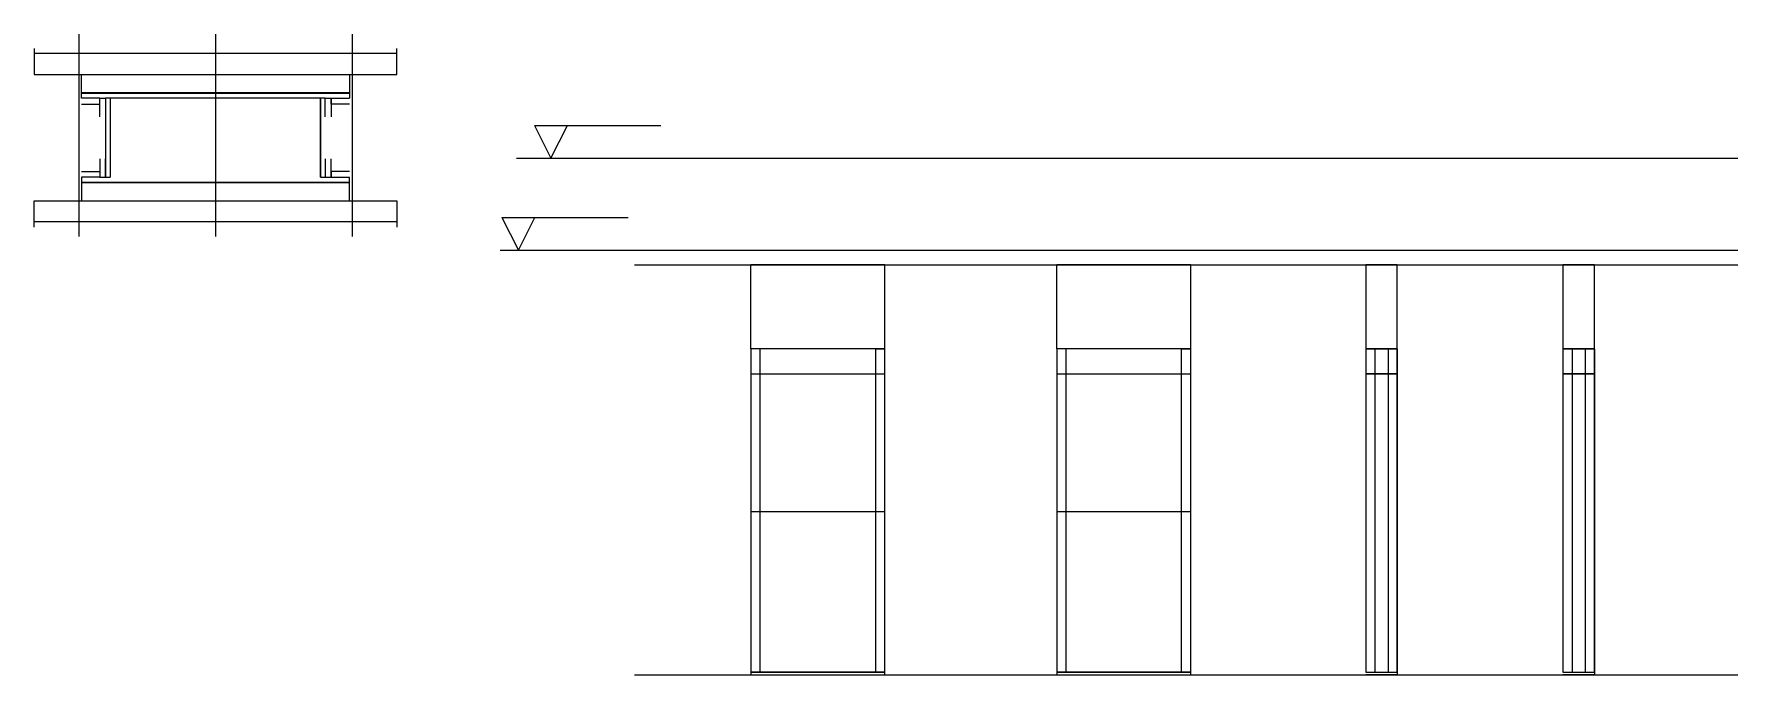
# Model space of a CAD drawing. Header units: metres. Extents: x 17745 to 19042, y 2828 to 3316.
import ezdxf

# ---------------------------------------------------------------- set-up
doc = ezdxf.new("R2010")
doc.units = ezdxf.units.M
for name, color, linetype in [('CHAPA', 7, 'Continuous'), ('COTA', 7, 'Continuous'), ('Hachura', 7, 'Continuous'), ('Madeira', 7, 'Continuous'), ('NIVEL 1° PAV.', 7, 'Continuous'), ('NIVEL 2° PAV.', 7, 'Continuous'), ('Nível', 7, 'Continuous'), ('Painéis', 7, 'Continuous'), ('Perfil Metálico', 7, 'Continuous'), ('SARR_2.2x7', 7, 'Continuous'), ('SARRAFO', 7, 'Continuous')]:
    doc.layers.add(name, color=color, linetype=linetype)

msp = doc.modelspace()

# ---------------------------------------------------------------- linework, layer by layer
at = {"layer": 'CHAPA', "color": 7, "lineweight": 25}
for points in [[(17781.2, 3266.9), (17781.2, 3270.9), (17985.2, 3270.9), (17985.2, 3266.9)], [(17781.2, 3266.9), (17781.2, 3270.9), (17985.2, 3270.9), (17985.2, 3266.9)], [(17803.2, 3266.9), (17799.6, 3266.9), (17799.6, 3206.9), (17803.2, 3206.9)], [(17803.2, 3266.9), (17799.6, 3266.9), (17799.6, 3206.9), (17803.2, 3206.9)], [(17966.8, 3266.9), (17963.2, 3266.9), (17963.2, 3206.9), (17966.8, 3206.9)], [(17966.8, 3266.9), (17963.2, 3266.9), (17963.2, 3206.9), (17966.8, 3206.9)], [(17781.2, 3206.9), (17781.2, 3202.9), (17985.2, 3202.9), (17985.2, 3206.9)], [(17781.2, 3206.9), (17781.2, 3202.9), (17985.2, 3202.9), (17985.2, 3206.9)]]:
    msp.add_lwpolyline(points, dxfattribs=at)
at = {"layer": 'COTA', "color": 7, "lineweight": 25}
for p, q in [((18392.8, 3140.3), (18290.8, 3140.3)), ((18290.8, 3076.3), (18290.8, 3140.3)), ((18392.8, 3076.3), (18392.8, 3140.3)), ((18625.6, 3140.3), (18523.6, 3140.3)), ((18523.6, 3076.3), (18523.6, 3140.3)), ((18625.6, 3076.3), (18625.6, 3140.3))]:
    msp.add_line(p, q, dxfattribs=at)
for points in [[(18782.7, 3076.3), (18782.7, 3140.3), (18758.7, 3140.3), (18758.7, 3076.3)], [(18932.8, 3076.3), (18932.8, 3140.3), (18908.8, 3140.3), (18908.8, 3076.3)]]:
    msp.add_lwpolyline(points, dxfattribs=at)
at = {"layer": 'Hachura', "color": 7, "lineweight": 25}
for p, q in [((17779.2, 3315.7), (17779.2, 3161.9)), ((17883.2, 3315.7), (17883.2, 3161.9)), ((17987.2, 3315.7), (17987.2, 3161.9))]:
    msp.add_line(p, q, dxfattribs=at)
at = {"layer": 'Madeira', "color": 7, "lineweight": 25}
for points in [[(17985.2, 3285), (17985.2, 3271), (17781.2, 3271), (17781.2, 3285)], [(17985.2, 3188.9), (17985.2, 3202.9), (17781.2, 3202.9), (17781.2, 3188.9)]]:
    msp.add_lwpolyline(points, dxfattribs=at)
at = {"layer": 'NIVEL 1° PAV.', "color": 7, "lineweight": 25}
for p, q in [((18126.1, 3246.3), (18222.1, 3246.3)), ((18126.1, 3246.3), (18138.6, 3221.3)), ((18138.6, 3221.3), (18151.1, 3246.3)), ((18112.3, 3221.3), (19042, 3221.3))]:
    msp.add_line(p, q, dxfattribs=at)
at = {"layer": 'NIVEL 2° PAV.', "color": 7, "lineweight": 25}
for p, q in [((18101.3, 3176.3), (18197.3, 3176.3)), ((18101.3, 3176.3), (18113.8, 3151.3)), ((18113.8, 3151.3), (18126.3, 3176.3)), ((18099.9, 3151.3), (19042, 3151.3))]:
    msp.add_line(p, q, dxfattribs=at)
at = {"layer": 'Nível', "color": 7, "lineweight": 25}
for p, q in [((18202.1, 3140.3), (19042, 3140.3)), ((18202.1, 2828.3), (19042, 2828.3))]:
    msp.add_line(p, q, dxfattribs=at)
at = {"layer": 'Painéis', "color": 7, "lineweight": 25}
for p, q in [((18290.8, 3076.3), (18290.8, 2828.3)), ((18392.8, 3076.3), (18290.8, 3076.3)), ((18392.8, 2828.3), (18392.8, 3076.3)), ((18523.6, 3076.3), (18523.6, 2828.3)), ((18625.6, 3076.3), (18523.6, 3076.3)), ((18625.6, 2828.3), (18625.6, 3076.3)), ((18758.7, 3076.3), (18758.7, 2830.3)), ((18758.7, 3076.3), (18782.7, 3076.3)), ((18782.7, 3076.3), (18758.7, 3076.3)), ((18782.7, 3076.3), (18758.7, 3076.3)), ((18782.7, 3076.3), (18758.7, 3076.3)), ((18782.7, 2830.3), (18782.7, 3076.3)), ((18782.7, 3076.3), (18782.7, 2830.3)), ((18908.8, 3076.3), (18908.8, 2830.3)), ((18908.8, 3076.3), (18932.8, 3076.3)), ((18932.8, 3076.3), (18908.8, 3076.3)), ((18932.8, 3076.3), (18908.8, 3076.3)), ((18932.8, 3076.3), (18908.8, 3076.3)), ((18932.8, 2830.3), (18932.8, 3076.3)), ((18932.8, 3076.3), (18932.8, 2830.3)), ((18290.8, 3057.3), (18392.8, 3057.3)), ((18523.6, 3057.3), (18625.6, 3057.3)), ((18758.7, 3057.3), (18782.7, 3057.3)), ((18782.7, 3057.3), (18758.7, 3057.3)), ((18782.7, 3057.3), (18758.7, 3057.3)), ((18782.7, 3057.3), (18758.7, 3057.3)), ((18908.8, 3057.3), (18932.8, 3057.3)), ((18932.8, 3057.3), (18908.8, 3057.3)), ((18932.8, 3057.3), (18908.8, 3057.3)), ((18932.8, 3057.3), (18908.8, 3057.3)), ((18392.8, 2952.3), (18290.8, 2952.3)), ((18625.6, 2952.3), (18523.6, 2952.3)), ((18290.8, 2830.3), (18392.8, 2830.3)), ((18523.6, 2830.3), (18625.6, 2830.3)), ((18758.7, 2830.3), (18782.7, 2830.3)), ((18908.8, 2830.3), (18932.8, 2830.3))]:
    msp.add_line(p, q, dxfattribs=at)
for points in [[(17963.2, 3206.9), (17963.2, 3266.9), (17803.2, 3266.9), (17803.2, 3206.9)], [(18392.8, 2830.3), (18290.8, 2830.3), (18290.8, 2828.3), (18392.8, 2828.3)], [(18625.6, 2830.3), (18523.6, 2830.3), (18523.6, 2828.3), (18625.6, 2828.3)], [(18758.7, 2830.3), (18782.7, 2830.3), (18782.7, 2828.3), (18758.7, 2828.3)], [(18908.8, 2830.3), (18932.8, 2830.3), (18932.8, 2828.3), (18908.8, 2828.3)]]:
    msp.add_lwpolyline(points, dxfattribs=at)
at = {"layer": 'Perfil Metálico', "color": 7, "lineweight": 25}
for points in [[(17745.2, 3304.9), (17745.2, 3284.9), (18021.2, 3284.9), (18021.2, 3304.9)], [(18021.2, 3288.9), (18021.2, 3300.9), (17745.2, 3300.9), (17745.2, 3288.9)], [(17745.2, 3168.9), (17745.2, 3188.9), (18021.2, 3188.9), (18021.2, 3168.9)], [(18021.2, 3184.9), (18021.2, 3172.9), (17745.2, 3172.9), (17745.2, 3184.9)]]:
    msp.add_lwpolyline(points, dxfattribs=at)
at = {"layer": 'SARR_2.2x7', "color": 7, "lineweight": 25}
for p, q in [((18297.8, 3076.3), (18290.8, 3076.3)), ((18297.8, 3076.3), (18297.8, 3076.3)), ((18297.8, 3057.3), (18297.8, 3076.3)), ((18385.8, 3076.3), (18385.8, 3076.3)), ((18385.8, 3057.3), (18385.8, 3076.3)), ((18385.8, 3076.3), (18392.8, 3076.3)), ((18530.6, 3076.3), (18523.6, 3076.3)), ((18530.6, 3076.3), (18530.6, 3076.3)), ((18530.6, 3057.3), (18530.6, 3076.3)), ((18618.6, 3076.3), (18618.6, 3076.3)), ((18618.6, 3057.3), (18618.6, 3076.3)), ((18618.6, 3076.3), (18625.6, 3076.3)), ((18765.7, 3076.3), (18765.7, 2830.3)), ((18765.7, 3076.3), (18765.7, 3076.3)), ((18765.7, 3076.3), (18765.7, 3076.3)), ((18775.7, 3076.3), (18775.7, 2830.3)), ((18775.7, 3076.3), (18775.7, 3076.3)), ((18775.7, 3076.3), (18775.7, 3076.3)), ((18915.8, 3076.3), (18915.8, 2830.3)), ((18915.8, 3076.3), (18915.8, 3076.3)), ((18915.8, 3076.3), (18915.8, 3076.3)), ((18925.8, 3076.3), (18925.8, 2830.3)), ((18925.8, 3076.3), (18925.8, 3076.3)), ((18925.8, 3076.3), (18925.8, 3076.3)), ((18297.8, 2952.3), (18297.8, 3057.3)), ((18385.8, 2952.3), (18385.8, 3057.3)), ((18530.6, 2952.3), (18530.6, 3057.3)), ((18618.6, 2952.3), (18618.6, 3057.3)), ((18765.7, 3057.3), (18765.7, 3057.3)), ((18765.7, 3057.3), (18765.7, 3057.3)), ((18775.7, 3057.3), (18775.7, 3057.3)), ((18775.7, 3057.3), (18775.7, 3057.3)), ((18915.8, 3057.3), (18915.8, 3057.3)), ((18915.8, 3057.3), (18915.8, 3057.3)), ((18925.8, 3057.3), (18925.8, 3057.3)), ((18925.8, 3057.3), (18925.8, 3057.3)), ((18297.8, 2830.3), (18297.8, 2952.3)), ((18385.8, 2830.3), (18385.8, 2952.3)), ((18530.6, 2830.3), (18530.6, 2952.3)), ((18618.6, 2830.3), (18618.6, 2952.3)), ((18297.8, 2830.3), (18297.8, 2830.3)), ((18385.8, 2830.3), (18385.8, 2830.3)), ((18530.6, 2830.3), (18530.6, 2830.3)), ((18618.6, 2830.3), (18618.6, 2830.3))]:
    msp.add_line(p, q, dxfattribs=at)
at = {"layer": 'SARRAFO', "color": 7, "lineweight": 25}
for points in [[(17781.2, 3262.5), (17795.2, 3262.5), (17795.2, 3266.9), (17781.2, 3266.9)], [(17795.2, 3252.9), (17795.2, 3266.9), (17799.6, 3266.9), (17799.6, 3252.9)], [(17966.8, 3252.9), (17966.8, 3266.9), (17971.2, 3266.9), (17971.2, 3252.9)], [(17985.2, 3262.5), (17971.2, 3262.5), (17971.2, 3266.9), (17985.2, 3266.9)], [(17795.2, 3220.9), (17795.2, 3206.9), (17799.6, 3206.9), (17799.6, 3220.9)], [(17966.8, 3220.9), (17966.8, 3206.9), (17971.2, 3206.9), (17971.2, 3220.9)], [(17781.2, 3211.3), (17795.2, 3211.3), (17795.2, 3206.9), (17781.2, 3206.9)], [(17985.2, 3211.3), (17971.2, 3211.3), (17971.2, 3206.9), (17985.2, 3206.9)]]:
    msp.add_lwpolyline(points, dxfattribs=at)

doc.saveas('drawing.dxf')
